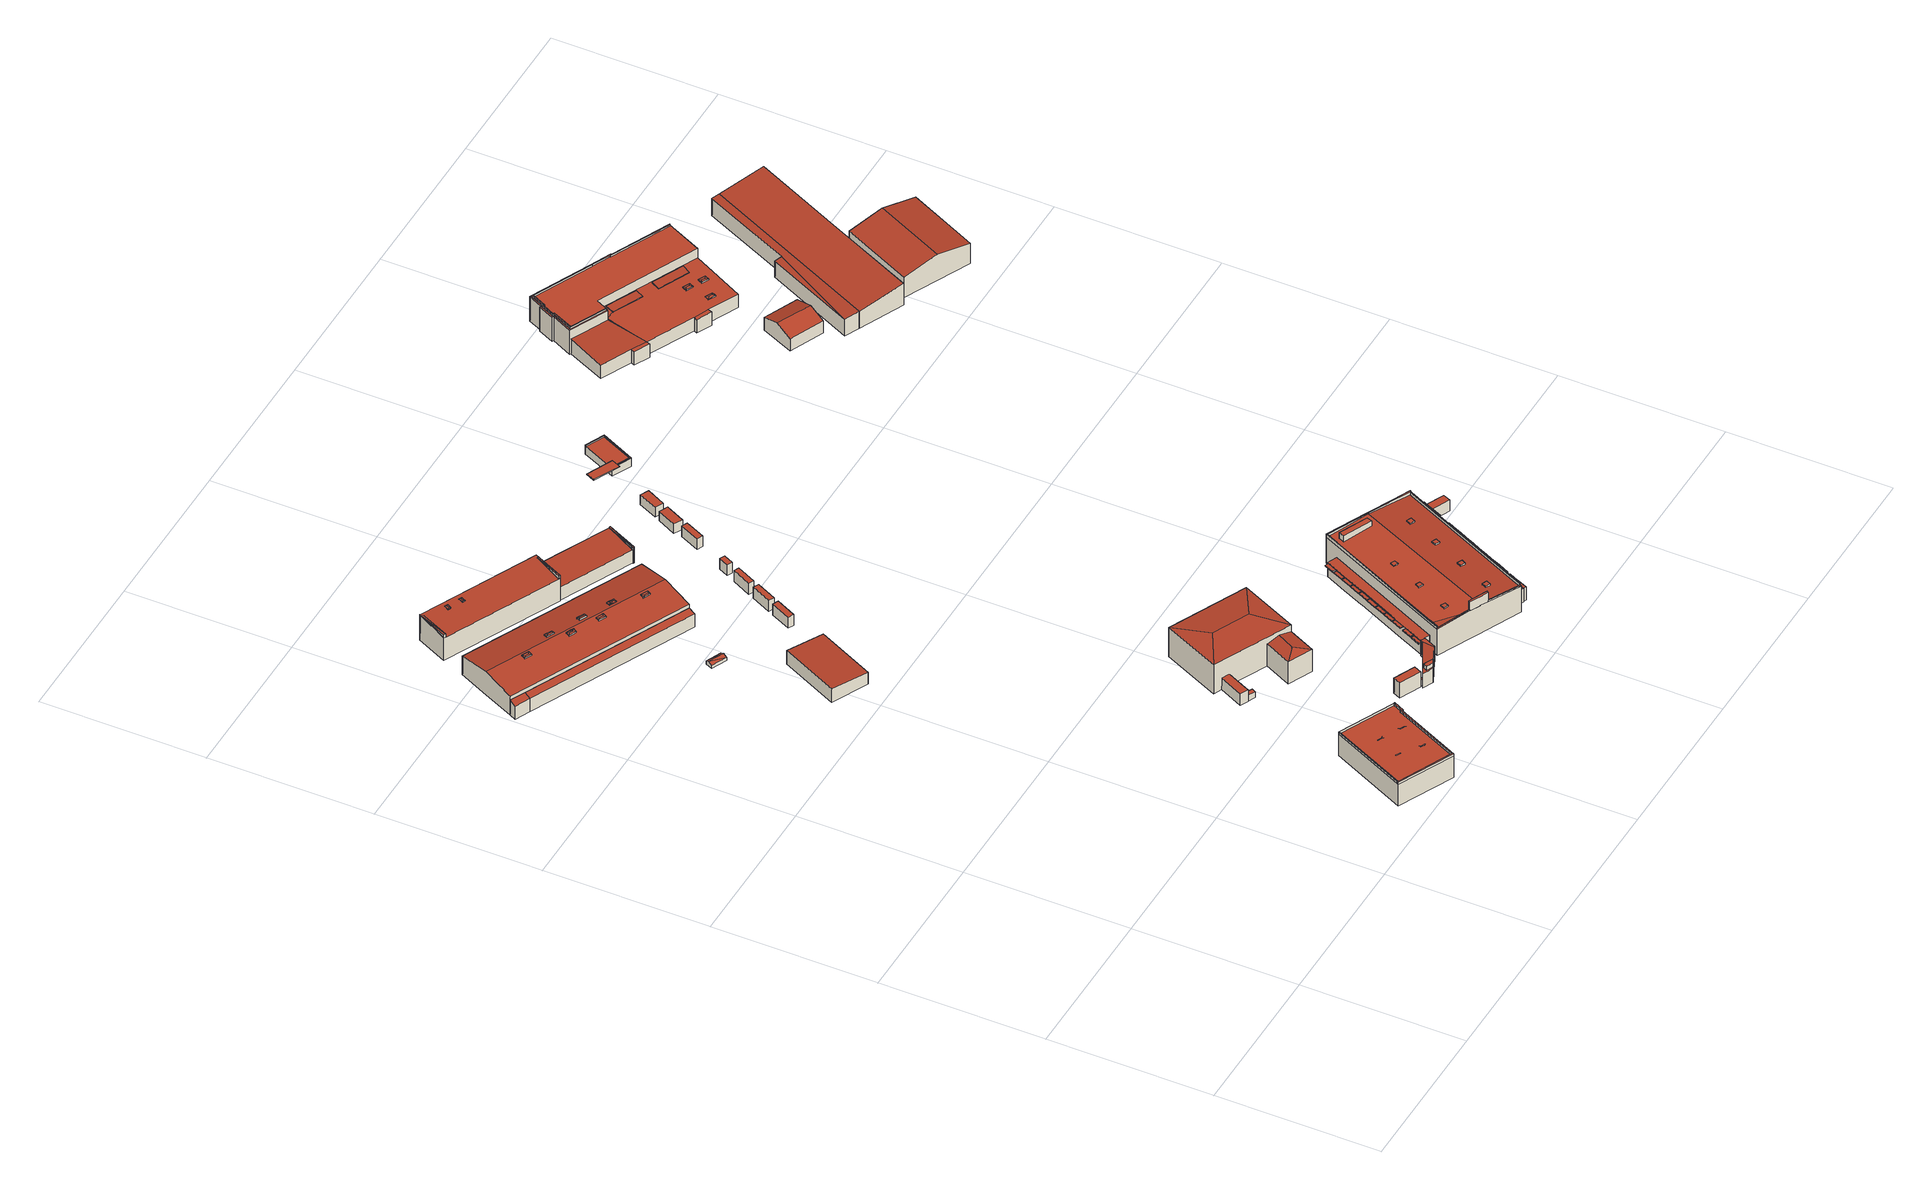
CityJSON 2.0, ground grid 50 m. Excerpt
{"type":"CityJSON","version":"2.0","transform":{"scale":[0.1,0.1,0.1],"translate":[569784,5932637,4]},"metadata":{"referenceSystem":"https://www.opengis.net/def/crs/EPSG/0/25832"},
"CityObjects":{
"building1":{"type":"Building","attributes":{"Grundfläche 2D":"485.094882","Grundhöhe NN":"5.741"},"children":["building1-1","building1-2","building1-3","building1-4"],"geometry":[{"type":"Solid","lod":"3","boundaries":[[[[0,1,2,3,4,5,6,7,8,9,10,11,12]],[[10,9,13,5,4,14]],[[15,16,17,18,19,20]],[[21,22,23,4,3]],[[5,20,19,6]],[[19,18,7,6]],[[18,17,8,7]],[[17,16,9,8]],[[24,25,11,10]],[[25,26,27,0,12,11]],[[27,28,1,0]],[[28,29,2,1]],[[29,21,3,2]],[[13,9,16,15]],[[5,13,15,20]],[[23,30,14,4]],[[30,24,10,14]],[[25,24,30,31,32]],[[33,27,26,25,32,34]],[[28,27,33,35]],[[29,28,35,36]],[[21,29,36,37]],[[30,23,22,21,37,38,31]],[[34,32,31,38,37,36,35,33]]]],"semantics":{"surfaces":[{"type":"RoofSurface"},{"type":"WallSurface"},{"type":"GroundSurface"}],"values":[[0,0,0,1,1,1,1,1,1,1,1,1,1,1,1,1,1,1,1,1,1,1,1,2]]}}]},
"building1-1":{"type":"BuildingInstallation","parents":["building1"],"geometry":[{"type":"MultiSurface","lod":"3","boundaries":[[[39,40,41]],[[42,43,44,39,41]],[[42,41,40,45]],[[45,43,42]]],"semantics":{"surfaces":[{"type":"RoofSurface"}],"values":[0,0,0,0]}}]},
"building1-2":{"type":"BuildingInstallation","parents":["building1"],"geometry":[{"type":"MultiSurface","lod":"3","boundaries":[[[46,47,48]],[[48,49,50,46]],[[49,48,47,51]],[[51,50,49]]],"semantics":{"surfaces":[{"type":"RoofSurface"}],"values":[0,0,0,0]}}]},
"building1-3":{"type":"BuildingInstallation","parents":["building1"],"geometry":[{"type":"MultiSurface","lod":"3","boundaries":[[[52,53,54]],[[53,55,54]],[[54,55,56,57,58]],[[57,59,58]],[[52,54,58,59,60,61]]],"semantics":{"surfaces":[{"type":"RoofSurface"}],"values":[0,0,0,0,0]}}]},
"building1-4":{"type":"BuildingInstallation","parents":["building1"],"geometry":[{"type":"MultiSurface","lod":"3","boundaries":[[[62,63,64]],[[64,65,66,62]],[[65,64,63,67]],[[67,66,65]]],"semantics":{"surfaces":[{"type":"RoofSurface"}],"values":[0,0,0,0]}}]},
"building2":{"type":"Building","attributes":{"Grundfläche 2D":"130.883844","Grundhöhe NN":"5.690"},"geometry":[{"type":"Solid","lod":"3","boundaries":[[[[68,69,70,71]],[[71,70,72,73]],[[68,71,74,75]],[[69,68,75,76]],[[70,69,76,77]],[[73,72,78,79]],[[71,73,79,74]],[[72,70,77,78]],[[77,76,75,74,79,78]]]],"semantics":{"surfaces":[{"type":"RoofSurface"},{"type":"WallSurface"},{"type":"GroundSurface"}],"values":[[0,0,1,1,1,1,1,1,2]]}}]},
"building3":{"type":"Building","attributes":{"Grundfläche 2D":"1249.303224","Grundhöhe NN":"5.598"},"children":["building3-1","building3-2","building3-3","building3-4","building3-5","building3-6","building3-7"],"geometry":[{"type":"Solid","lod":"3","boundaries":[[[[80,81,82,83]],[[81,84,85,82]],[[86,84,81,80,87,88]],[[85,84,86,89]],[[90,83,82,85,89,91]],[[80,83,90,87]],[[89,86,88,87,90,91]]]],"semantics":{"surfaces":[{"type":"RoofSurface"},{"type":"WallSurface"},{"type":"GroundSurface"}],"values":[[0,0,1,1,1,1,2]]}}]},
"building3-1":{"type":"BuildingInstallation","parents":["building3"],"geometry":[{"type":"MultiSurface","lod":"3","boundaries":[[[92,93,94]],[[95,94,93,96]],[[92,97,96,93]],[[95,96,97]],[[98,99,92,94]],[[99,100,97,92]],[[100,101,95,97]],[[101,98,94,95]]],"semantics":{"surfaces":[{"type":"RoofSurface"},{"type":"WallSurface"}],"values":[0,0,0,0,1,1,1,1]}}]},
"building3-2":{"type":"BuildingInstallation","parents":["building3"],"geometry":[{"type":"MultiSurface","lod":"3","boundaries":[[[102,103,104]],[[105,104,103,106]],[[102,107,106,103]],[[105,106,107]],[[108,109,102,104]],[[109,110,107,102]],[[110,111,105,107]],[[111,108,104,105]]],"semantics":{"surfaces":[{"type":"RoofSurface"},{"type":"WallSurface"}],"values":[0,0,0,0,1,1,1,1]}}]},
"building3-3":{"type":"BuildingInstallation","parents":["building3"],"geometry":[{"type":"MultiSurface","lod":"3","boundaries":[[[112,113,114]],[[115,114,113,116]],[[112,117,118,116,113]],[[115,116,118]],[[119,120,112,114]],[[120,121,122,118,117,112]],[[122,123,115,118]],[[123,119,114,115]]],"semantics":{"surfaces":[{"type":"RoofSurface"},{"type":"WallSurface"}],"values":[0,0,0,0,1,1,1,1]}}]},
"building3-4":{"type":"BuildingInstallation","parents":["building3"],"geometry":[{"type":"MultiSurface","lod":"3","boundaries":[[[124,125,126]],[[126,125,127]],[[124,128,129,130,125]],[[131,132,130,129]],[[127,130,132]],[[125,130,127]],[[133,134,124,126]],[[134,135,136,129,128,124]],[[136,137,138,132,131,129]],[[132,138,133,126,127]]],"semantics":{"surfaces":[{"type":"RoofSurface"},{"type":"WallSurface"}],"values":[0,0,0,0,0,0,1,1,1,1]}}]},
"building3-5":{"type":"BuildingInstallation","parents":["building3"],"geometry":[{"type":"MultiSurface","lod":"3","boundaries":[[[139,140,141]],[[139,142,143,140]],[[144,143,142]],[[144,141,140,143]],[[145,146,139,141]],[[146,147,142,139]],[[147,148,144,142]],[[148,145,141,144]]],"semantics":{"surfaces":[{"type":"RoofSurface"},{"type":"WallSurface"}],"values":[0,0,0,0,1,1,1,1]}}]},
"building3-6":{"type":"BuildingInstallation","parents":["building3"],"geometry":[{"type":"MultiSurface","lod":"3","boundaries":[[[149,150,151]],[[151,150,152]],[[153,150,149]],[[154,155,153]],[[153,155,150]],[[156,155,154]],[[152,155,156]],[[150,155,152]],[[157,158,149,151]],[[158,159,160,154,153,149]],[[160,161,156,154]],[[156,161,157,151,152]]],"semantics":{"surfaces":[{"type":"RoofSurface"},{"type":"WallSurface"}],"values":[0,0,0,0,0,0,0,0,1,1,1,1]}}]},
"building3-7":{"type":"BuildingInstallation","parents":["building3"],"geometry":[{"type":"MultiSurface","lod":"3","boundaries":[[[162,163,164,165]],[[162,165,166]],[[167,164,163]],[[167,166,165,164]],[[168,169,163,162]],[[169,170,167,163]],[[170,171,166,167]],[[171,168,162,166]]],"semantics":{"surfaces":[{"type":"RoofSurface"},{"type":"WallSurface"}],"values":[0,0,0,0,1,1,1,1]}}]},
"building4":{"type":"Building","attributes":{"Grundfläche 2D":"11.831342","Grundhöhe NN":"5.767"},"geometry":[{"type":"Solid","lod":"3","boundaries":[[[[172,173,174]],[[175,173,172]],[[176,174,177]],[[172,174,176]],[[177,174,173,178,179]],[[176,177,179,180]],[[175,172,176,180,181]],[[173,175,181,178]],[[179,178,181,180]]]],"semantics":{"surfaces":[{"type":"RoofSurface"},{"type":"WallSurface"},{"type":"GroundSurface"}],"values":[[0,0,0,0,1,1,1,1,2]]}}]},
"building5":{"type":"Building","attributes":{"Grundfläche 2D":"239.272717","Grundhöhe NN":"5.796"},"geometry":[{"type":"Solid","lod":"3","boundaries":[[[[182,183,184,185]],[[186,187,185,184]],[[187,188,182,185]],[[188,189,183,182]],[[189,186,184,183]],[[189,188,187,186]]]],"semantics":{"surfaces":[{"type":"RoofSurface"},{"type":"WallSurface"},{"type":"GroundSurface"}],"values":[[0,1,1,1,1,2]]}}]},
"building6":{"type":"Building","attributes":{"Grundfläche 2D":"3.269356","Grundhöhe NN":"5.434"},"geometry":[{"type":"Solid","lod":"3","boundaries":[[[[190,191,192,193]],[[194,195,193,192]],[[195,196,190,193]],[[196,197,191,190]],[[197,194,192,191]],[[197,196,195,194]]]],"semantics":{"surfaces":[{"type":"RoofSurface"},{"type":"WallSurface"},{"type":"GroundSurface"}],"values":[[0,1,1,1,1,2]]}}]},
"building7":{"type":"Building","attributes":{"Grundfläche 2D":"659.032865","Grundhöhe NN":"5.575"},"children":["building7-1","building7-2","building7-3","building7-4","building7-5"],"geometry":[{"type":"Solid","lod":"3","boundaries":[[[[198,199,200,201,202,203,204,205]],[[206,207,208]],[[209,210,211,212,206]],[[207,206,212,211]],[[213,207,211]],[[214,207,213]],[[198,205,209,215,216,199]],[[200,199,216,217]],[[203,202,201,200,217,218]],[[205,204,203,218,219,210,209]],[[209,206,208,220,215]],[[211,210,219,221]],[[213,211,221,222]],[[214,213,222,223]],[[208,207,214,223,220]],[[217,216,215,220,223,222,221,219,218]]]],"semantics":{"surfaces":[{"type":"RoofSurface"},{"type":"WallSurface"},{"type":"GroundSurface"}],"values":[[0,0,0,0,0,0,1,1,1,1,1,1,1,1,1,2]]}}]},
"building7-1":{"type":"BuildingInstallation","parents":["building7"],"geometry":[{"type":"MultiSurface","lod":"3","boundaries":[[[224,198,199]],[[224,199,225]],[[199,200,225]],[[224,225,200,201]],[[224,201,198]]],"semantics":{"surfaces":[{"type":"RoofSurface"},{"type":"WallSurface"}],"values":[0,0,1,1,1]}}]},
"building7-2":{"type":"BuildingInstallation","parents":["building7"],"geometry":[{"type":"MultiSurface","lod":"3","boundaries":[[[226,227,228,229]],[[228,227,205]],[[228,202,229]],[[226,229,202,203]],[[205,227,226,203,204]]],"semantics":{"surfaces":[{"type":"RoofSurface"},{"type":"WallSurface"}],"values":[0,0,1,1,1]}}]},
"building7-3":{"type":"BuildingInstallation","parents":["building7"],"geometry":[{"type":"MultiSurface","lod":"3","boundaries":[[[230,231,232,233,234]],[[234,233,235]],[[236,237,232,231]],[[238,235,233,232,237]],[[234,239,240,231,230]],[[240,241,242,237,236,231]],[[237,242,243,235,238]],[[243,239,234,235]]],"semantics":{"surfaces":[{"type":"RoofSurface"},{"type":"WallSurface"}],"values":[0,0,0,0,1,1,1,1]}}]},
"building7-4":{"type":"BuildingInstallation","parents":["building7"],"geometry":[{"type":"MultiSurface","lod":"3","boundaries":[[[244,245,246,247,248]],[[248,247,249]],[[250,251,246,245]],[[252,249,247,246,251]],[[248,253,254,245,244]],[[254,255,256,251,250,245]],[[256,257,258,249,252,251]],[[258,253,248,249]]],"semantics":{"surfaces":[{"type":"RoofSurface"},{"type":"WallSurface"}],"values":[0,0,0,0,1,1,1,1]}}]},
"building7-5":{"type":"BuildingInstallation","parents":["building7"],"geometry":[{"type":"MultiSurface","lod":"3","boundaries":[[[259,260,261]],[[260,259,262,263,264,265,266]],[[206,267,259,261]],[[259,267,212,262]],[[212,211,213,264,263,262]],[[213,214,265,264]],[[265,214,207,208,260,266]],[[261,260,208,206]]],"semantics":{"surfaces":[{"type":"RoofSurface"},{"type":"WallSurface"}],"values":[0,0,1,1,1,1,1,1]}}]},
"building8":{"type":"Building","attributes":{"Grundfläche 2D":"12.115191","Grundhöhe NN":"5.760"},"geometry":[{"type":"Solid","lod":"3","boundaries":[[[[268,269,270,271]],[[272,273,271,270]],[[273,274,268,271]],[[274,275,269,268]],[[275,272,270,269]],[[275,274,273,272]]]],"semantics":{"surfaces":[{"type":"RoofSurface"},{"type":"WallSurface"},{"type":"GroundSurface"}],"values":[[0,1,1,1,1,2]]}}]},
"building9":{"type":"Building","attributes":{"Grundfläche 2D":"14.559252","Grundhöhe NN":"5.598"},"geometry":[{"type":"Solid","lod":"3","boundaries":[[[[276,277,278,279]],[[280,281,279,278]],[[281,282,276,279]],[[282,283,277,276]],[[283,280,278,277]],[[283,282,281,280]]]],"semantics":{"surfaces":[{"type":"RoofSurface"},{"type":"WallSurface"},{"type":"GroundSurface"}],"values":[[0,1,1,1,1,2]]}}]},
"building10":{"type":"Building","attributes":{"Grundfläche 2D":"18.347103","Grundhöhe NN":"5.584"},"geometry":[{"type":"Solid","lod":"3","boundaries":[[[[284,285,286,287]],[[285,284,288,289]],[[286,285,289,290]],[[287,286,290,291]],[[284,287,291,288]],[[289,288,291,290]]]],"semantics":{"surfaces":[{"type":"RoofSurface"},{"type":"WallSurface"},{"type":"GroundSurface"}],"values":[[0,1,1,1,1,2]]}}]},
"building11":{"type":"Building","attributes":{"Grundfläche 2D":"12.254540","Grundhöhe NN":"5.737"},"geometry":[{"type":"Solid","lod":"3","boundaries":[[[[292,293,294,295]],[[296,297,295,294]],[[297,298,292,295]],[[298,299,293,292]],[[299,296,294,293]],[[299,298,297,296]]]],"semantics":{"surfaces":[{"type":"RoofSurface"},{"type":"WallSurface"},{"type":"GroundSurface"}],"values":[[0,1,1,1,1,2]]}}]},
"building12":{"type":"Building","attributes":{"Grundfläche 2D":"596.758706","Grundhöhe NN":"5.434"},"geometry":[{"type":"Solid","lod":"3","boundaries":[[[[300,301,302,303]],[[304,305,306,307]],[[308,304,307,309]],[[304,308,305]],[[310,311,312]],[[313,312,311,314]],[[315,316,314,311,310]],[[313,314,316]],[[301,300,317,318]],[[302,301,318,319]],[[303,302,319,320]],[[308,309,321,322]],[[305,308,322,323]],[[306,305,323,324]],[[310,312,325,326]],[[300,303,320,321,309,307,306,316,315,310,326,317]],[[316,306,324,327,313]],[[312,313,327,325]],[[321,320,319,318,317,326,325,327,324,323,322]]]],"semantics":{"surfaces":[{"type":"RoofSurface"},{"type":"WallSurface"},{"type":"GroundSurface"}],"values":[[0,0,0,0,0,0,0,0,1,1,1,1,1,1,1,1,1,1,2]]}}]},
"building13":{"type":"Building","attributes":{"Grundfläche 2D":"34.493633","Grundhöhe NN":"5.540"},"children":["building13-1"],"geometry":[{"type":"Solid","lod":"3","boundaries":[[[[328,329,330,331,332,333,334,335,336,337]],[[338,330,329,339,340,341]],[[342,343,344,345,346]],[[344,343,347,348]],[[329,328,337,336,349,350]],[[340,339,351,352]],[[346,345,353,354]],[[342,346,354,355]],[[343,342,355,347]],[[336,335,334,356,349]],[[339,329,350,351]],[[357,338,341,340,352,358]],[[330,338,357,359]],[[345,344,348,356,334,333,332,331,330,359,353]],[[359,357,358,352,351,350,349,356,348,347,355,354,353]]]],"semantics":{"surfaces":[{"type":"RoofSurface"},{"type":"WallSurface"},{"type":"GroundSurface"}],"values":[[0,0,0,1,1,1,1,1,1,1,1,1,1,1,2]]}}]},
"building13-1":{"type":"BuildingInstallation","parents":["building13"],"geometry":[{"type":"MultiSurface","lod":"3","boundaries":[[[360,361,362,363,364]],[[337,362,361,365,366]],[[363,362,337,328]],[[328,367,364,363]],[[367,368,365,361,360,364]]],"semantics":{"surfaces":[{"type":"RoofSurface"},{"type":"WallSurface"}],"values":[0,1,1,1,1]}}]},
"building14":{"type":"Building","attributes":{"Grundfläche 2D":"11.400893","Grundhöhe NN":"5.678"},"geometry":[{"type":"Solid","lod":"3","boundaries":[[[[369,370,371,372]],[[373,374,372,371]],[[374,375,369,372]],[[375,376,370,369]],[[376,373,371,370]],[[376,375,374,373]]]],"semantics":{"surfaces":[{"type":"RoofSurface"},{"type":"WallSurface"},{"type":"GroundSurface"}],"values":[[0,1,1,1,1,2]]}}]},
"building15":{"type":"Building","attributes":{"Grundfläche 2D":"5.369125","Grundhöhe NN":"5.662"},"geometry":[{"type":"Solid","lod":"3","boundaries":[[[[377,378,379,380]],[[381,382,380,379]],[[382,383,377,380]],[[383,384,378,377]],[[384,381,379,378]],[[384,383,382,381]]]],"semantics":{"surfaces":[{"type":"RoofSurface"},{"type":"WallSurface"},{"type":"GroundSurface"}],"values":[[0,1,1,1,1,2]]}}]},
"building16":{"type":"Building","attributes":{"Grundfläche 2D":"12.130392","Grundhöhe NN":"5.642"},"geometry":[{"type":"Solid","lod":"3","boundaries":[[[[385,386,387,388]],[[389,390,388,387]],[[390,391,385,388]],[[391,392,386,385]],[[392,389,387,386]],[[392,391,390,389]]]],"semantics":{"surfaces":[{"type":"RoofSurface"},{"type":"WallSurface"},{"type":"GroundSurface"}],"values":[[0,1,1,1,1,2]]}}]},
"building17":{"type":"Building","attributes":{"Grundfläche 2D":"158.223899","Grundhöhe NN":"5.545"},"geometry":[{"type":"Solid","lod":"3","boundaries":[[[[393,394,395,396]],[[397,398,399,400]],[[401,402,403,404,405,406,407,408,409,410,411,412]],[[413,414,415,416]],[[417,418,419,420]],[[421,422,423,424]],[[425,426,427,428]],[[429,430,431,432]],[[433,434,435,436]],[[437,438,439,440]],[[441,442,443,444]],[[445,446,447,448]],[[396,395,449,450]],[[393,396,450,451]],[[394,393,451,452]],[[400,399,453,454]],[[397,400,454,455]],[[398,397,455,456]],[[401,412,457,458]],[[402,401,458,459]],[[404,403,402,459,460,461,462,463,464,358,465,466,443,442,409,408,407,406,405],[419,438,406],[467,468,415,414],[469,470,447,446],[471,431,430,472],[473,474,435,434],[475,427,426,476],[398,456,453,399],[477,478,423,422],[449,395,394,452],[479,480,439,438],[418,481,482,419]],[[406,438,419]],[[409,442,465,358,352,410]],[[412,411,483,457]],[[411,410,352,483]],[[416,415,468,484]],[[413,416,484,485]],[[414,413,485,467]],[[420,419,482,486]],[[417,420,486,487]],[[418,417,487,481]],[[424,423,478,488]],[[421,424,488,489]],[[489,477,422,421]],[[428,427,475,490]],[[425,428,490,491]],[[426,425,491,476]],[[432,431,471,492]],[[429,432,492,493]],[[430,429,493,472]],[[474,494,436,435]],[[433,436,494,495]],[[434,433,495,473]],[[480,496,440,439]],[[437,440,496,497]],[[497,479,438,437]],[[466,498,444,443]],[[441,444,498,499]],[[442,441,499,465]],[[500,448,447,470]],[[445,448,500,501]],[[446,445,501,469]],[[452,451,450,449]],[[456,455,454,453]],[[352,358,464,463,462,461,460,459,458,457,483]],[[467,485,484,468]],[[481,487,486,482]],[[477,489,488,478]],[[476,491,490,475]],[[472,493,492,471]],[[473,495,494,474]],[[479,497,496,480]],[[465,499,498,466]],[[501,500,470,469]]]],"semantics":{"surfaces":[{"type":"RoofSurface"},{"type":"WallSurface"},{"type":"GroundSurface"}],"values":[[0,0,0,0,0,0,0,0,0,0,0,0,1,1,1,1,1,1,1,1,1,1,1,1,1,1,1,1,1,1,1,1,1,1,1,1,1,1,1,1,1,1,1,1,1,1,1,1,1,1,1,1,2,2,2,2,2,2,2,2,2,2,2,2]]}}]},
"building18":{"type":"Building","attributes":{"Grundfläche 2D":"18.343155","Grundhöhe NN":"5.622"},"geometry":[{"type":"Solid","lod":"3","boundaries":[[[[502,503,504,505]],[[506,507,505,504]],[[507,508,502,505]],[[508,509,503,502]],[[509,506,504,503]],[[509,508,507,506]]]],"semantics":{"surfaces":[{"type":"RoofSurface"},{"type":"WallSurface"},{"type":"GroundSurface"}],"values":[[0,1,1,1,1,2]]}}]},
"building19":{"type":"Building","attributes":{"Grundfläche 2D":"18.102852","Grundhöhe NN":"5.564"},"geometry":[{"type":"Solid","lod":"3","boundaries":[[[[510,511,512,513]],[[514,515,513,512]],[[515,516,510,513]],[[516,517,511,510]],[[517,514,512,511]],[[517,516,515,514]]]],"semantics":{"surfaces":[{"type":"RoofSurface"},{"type":"WallSurface"},{"type":"GroundSurface"}],"values":[[0,1,1,1,1,2]]}}]},
"building20":{"type":"Building","attributes":{"Grundfläche 2D":"1347.754085","Grundhöhe NN":"5.555"},"children":["building20-1","building20-2","building20-3","building20-4","building20-5","building20-6","building20-7","building20-8","building20-9","building20-10"],"geometry":[{"type":"MultiSurface","lod":"3","boundaries":[[[518,519,520]],[[521,522,523,524,525,520,519,526]],[[527,528,529,530,518]],[[519,518,530,531,532]],[[533,529,528]],[[522,534,535,523]],[[535,534,536,537,538]],[[539,537,536]],[[540,541,542,543]],[[544,545,546,547,546,548,549,550,551,552,553,554,555,556,557],[558,559,560,561,562,547]],[[554,555,554,553]],[[563,564,565,555,554,553]],[[545,544,566,567,568,569,570,571,572,573,546]],[[527,518,520,574,564,575,528]],[[575,576,533,528]],[[553,529,533,576,563]],[[551,550,549,519,532,531,530,529,553,552]],[[549,548,546,526,519]],[[572,522,521,526,546,573]],[[522,572,571,570,577,539,536,534]],[[577,578,537,539]],[[538,537,578,569,579,523,535]],[[525,524,523,579,580,574,520]],[[560,559,541,540,561]],[[559,558,542,541]],[[558,547,543,542]],[[562,561,540,543,547]],[[581,565,564,574,582,583]],[[584,585,586,587,568,567,566,544,557,556,555,565,581,588]],[[589,579,569,568,587,590]],[[574,580,579,589,582]],[[584,588,581,583,582,589,590,587,586,585]]],"semantics":{"surfaces":[{"type":"RoofSurface"},{"type":"WallSurface"},{"type":"GroundSurface"}],"values":[0,0,0,0,0,0,0,0,0,0,0,0,0,1,1,1,1,1,1,1,1,1,1,1,1,1,1,1,1,1,1,2]}}]},
"building20-1":{"type":"BuildingInstallation","parents":["building20"],"geometry":[{"type":"MultiSurface","lod":"3","boundaries":[[[591,592,593,594]],[[592,576,575,595,596,593]],[[597,554,592,591]],[[554,563,576,592]],[[564,565,595,575]],[[565,555,593,596,595]]],"semantics":{"surfaces":[{"type":"RoofSurface"},{"type":"WallSurface"}],"values":[0,0,1,1,1,1]}}]},
"building20-2":{"type":"BuildingInstallation","parents":["building20"],"geometry":[{"type":"MultiSurface","lod":"3","boundaries":[[[598,599,600,578,577]],[[568,600,599,567]],[[568,569,578,600]],[[570,601,598,577]]],"semantics":{"surfaces":[{"type":"RoofSurface"},{"type":"WallSurface"}],"values":[0,1,1,1]}}]},
"building20-3":{"type":"BuildingInstallation","parents":["building20"],"geometry":[{"type":"MultiSurface","lod":"3","boundaries":[[[602,603,604,605]],[[605,604,606,607]],[[602,605,607,608]],[[603,602,608,609]],[[604,603,609,606]]],"semantics":{"surfaces":[{"type":"RoofSurface"},{"type":"WallSurface"}],"values":[0,1,1,1,1]}}]},
"building20-4":{"type":"BuildingInstallation","parents":["building20"],"geometry":[{"type":"MultiSurface","lod":"3","boundaries":[[[610,611,612,613]],[[613,612,614,615]],[[610,613,615,616]],[[611,610,616,617]],[[612,611,617,614]]],"semantics":{"surfaces":[{"type":"RoofSurface"},{"type":"WallSurface"}],"values":[0,1,1,1,1]}}]},
"building20-5":{"type":"BuildingInstallation","parents":["building20"],"geometry":[{"type":"MultiSurface","lod":"3","boundaries":[[[618,619,620,621]],[[621,620,622,623]],[[618,621,623,624]],[[619,618,624,625]],[[620,619,625,622]]],"semantics":{"surfaces":[{"type":"RoofSurface"},{"type":"WallSurface"}],"values":[0,1,1,1,1]}}]},
"building20-6":{"type":"BuildingInstallation","parents":["building20"],"geometry":[{"type":"MultiSurface","lod":"3","boundaries":[[[626,627,628,629]],[[630,627,626,631]],[[630,632,628,627]],[[632,633,629,628]],[[633,631,626,629]]],"semantics":{"surfaces":[{"type":"RoofSurface"},{"type":"WallSurface"}],"values":[0,1,1,1,1]}}]},
"building20-7":{"type":"BuildingInstallation","parents":["building20"],"geometry":[{"type":"MultiSurface","lod":"3","boundaries":[[[634,635,636,637]],[[637,636,638,639]],[[634,637,639,640]],[[635,634,640,641]],[[636,635,641,638]]],"semantics":{"surfaces":[{"type":"RoofSurface"},{"type":"WallSurface"}],"values":[0,1,1,1,1]}}]},
"building20-8":{"type":"BuildingInstallation","parents":["building20"],"geometry":[{"type":"MultiSurface","lod":"3","boundaries":[[[642,643,644,645]],[[645,644,646,647]],[[642,645,647,648]],[[643,642,648,649]],[[644,643,649,646]]],"semantics":{"surfaces":[{"type":"RoofSurface"},{"type":"WallSurface"}],"values":[0,1,1,1,1]}}]},
"building20-9":{"type":"BuildingInstallation","parents":["building20"],"geometry":[{"type":"MultiSurface","lod":"3","boundaries":[[[650,651,652,653,654,655,656,657,658,659,660,661,662]],[[597,591,594,593,655,654,653,652,663]],[[657,656,655,593,555,556,557,544,566,567,599,660,659,658]],[[599,598,601,664,662,661,660]],[[664,545,665,651,650,662]],[[652,651,665,663]]],"semantics":{"surfaces":[{"type":"RoofSurface"},{"type":"WallSurface"}],"values":[0,1,1,1,1,1]}}]},
"building20-10":{"type":"BuildingInstallation","parents":["building20"],"geometry":[{"type":"MultiSurface","lod":"3","boundaries":[[[666,667,668,669]],[[669,668,670,671]],[[671,672,666,669]],[[667,666,672,673]],[[673,670,668,667]]],"semantics":{"surfaces":[{"type":"RoofSurface"},{"type":"WallSurface"}],"values":[0,1,1,1,1]}}]},
"building21":{"type":"Building","attributes":{"Grundfläche 2D":"98.669958","Grundhöhe NN":"5.426"},"children":["building21-1"],"geometry":[{"type":"Solid","lod":"3","boundaries":[[[[674,675,676,677,678,679]],[[680,681,682,683]],[[681,680,684,685]],[[682,681,685,686]],[[683,682,686,687]],[[680,683,687,684]],[[677,676,675,674,688,689]],[[678,677,689,690]],[[679,678,690,691]],[[674,679,691,688]],[[685,684,687,686]],[[689,688,691,690]]]],"semantics":{"surfaces":[{"type":"RoofSurface"},{"type":"WallSurface"},{"type":"GroundSurface"}],"values":[[0,0,1,1,1,1,1,1,1,1,2,2]]}}]},
"building21-1":{"type":"BuildingInstallation","parents":["building21"],"geometry":[{"type":"MultiSurface","lod":"3","boundaries":[[[692,693,694,695,696,697,698,699]],[[674,675,696,695]],[[675,700,697,696]],[[698,697,700,701]],[[701,676,699,698]],[[676,677,692,699]],[[677,678,693,692]],[[678,679,694,693]],[[679,674,695,694]]],"semantics":{"surfaces":[{"type":"RoofSurface"},{"type":"WallSurface"}],"values":[0,1,1,1,1,1,1,1,1]}}]},
"building22":{"type":"Building","attributes":{"Grundfläche 2D":"185.699760","Grundhöhe NN":"5.645"},"geometry":[{"type":"Solid","lod":"3","boundaries":[[[[702,703,704,705]],[[706,707,708,709]],[[710,711,712,713]],[[714,715,716,717]],[[718,719,720,721]],[[722,723,724,725]],[[726,727,728,729,730]],[[731,732,733,734]],[[735,736,737,738,739,740,741,742,743,744,745,746,747,748]],[[749,750,751,752]],[[753,754,755,756]],[[757,758,759,760]],[[761,762,763,764]],[[765,766,767,768]],[[702,705,769,770]],[[703,702,770,771]],[[704,703,771,772]],[[706,709,773,774]],[[707,706,774,775]],[[708,707,775,776]],[[710,713,777,778]],[[711,710,778,779]],[[712,711,779,780]],[[714,717,781,782]],[[715,714,782,783]],[[716,715,783,784]],[[718,721,785,786]],[[719,718,786,787]],[[787,788,720,719]],[[722,725,789,790]],[[723,722,790,791]],[[791,792,724,723]],[[728,727,793,794]],[[795,730,729,728,794,796]],[[726,730,795,797]],[[731,734,798,799]],[[732,731,799,800]],[[733,732,800,801]],[[745,744,802,803]],[[746,745,803,804]],[[724,736,735,725]],[[724,709,736]],[[735,767,725]],[[737,704,752]],[[739,716,756]],[[756,755,739]],[[739,755,721]],[[741,740,739,738,737,736,709,724,792,789,725,767,735,748,747,746,804,798,734,733,801,805,806,807,808,809,810,811,812,813,743,742],[721,755,814,815,756,716,739],[752,704,737],[742,727,759],[780,777,713,712],[760,759,816,817],[726,797,793,727],[818,819,768,767],[708,776,773,709],[772,769,705,704],[751,820,821,752],[784,781,717,716],[720,788,785,721]],[[759,727,742]],[[744,743,813,802]],[[821,822,749,752]],[[750,749,822,823]],[[751,750,823,820]],[[815,824,753,756]],[[754,753,824,825]],[[825,814,755,754]],[[757,760,817,826]],[[758,757,826,827]],[[827,816,759,758]],[[828,829,764,763]],[[829,830,761,764]],[[830,831,762,761]],[[831,828,763,762]],[[765,768,819,832]],[[766,765,832,833]],[[767,766,833,818]],[[771,770,769,772]],[[775,774,773,776]],[[779,778,777,780]],[[783,782,781,784]],[[787,786,785,788]],[[791,790,789,792]],[[796,794,793,797,795]],[[803,802,813,812,811,810,809,808,807,806,805,801,800,799,798,804]],[[823,822,821,820]],[[825,824,815,814]],[[827,826,817,816]],[[831,830,829,828]],[[833,832,819,818]]]],"semantics":{"surfaces":[{"type":"RoofSurface"},{"type":"WallSurface"},{"type":"GroundSurface"}],"values":[[0,0,0,0,0,0,0,0,0,0,0,0,0,0,1,1,1,1,1,1,1,1,1,1,1,1,1,1,1,1,1,1,1,1,1,1,1,1,1,1,1,1,1,1,1,1,1,1,1,1,1,1,1,1,1,1,1,1,1,1,1,1,1,1,1,1,2,2,2,2,2,2,2,2,2,2,2,2,2]]}}]},
"building23":{"type":"Building","attributes":{"Grundfläche 2D":"20.580572","Grundhöhe NN":"5.118"},"geometry":[{"type":"Solid","lod":"3","boundaries":[[[[834,835,836,837]],[[838,839,837,836]],[[839,840,834,837]],[[840,841,835,834]],[[841,838,836,835]],[[841,840,839,838]]]],"semantics":{"surfaces":[{"type":"RoofSurface"},{"type":"WallSurface"},{"type":"GroundSurface"}],"values":[[0,1,1,1,1,2]]}}]},
"building24":{"type":"Building","attributes":{"Grundfläche 2D":"1418.193228","Grundhöhe NN":"5.419"},"children":["building24-1","building24-2","building24-3"],"geometry":[{"type":"Solid","lod":"3","boundaries":[[[[842,843,844,845]],[[846,847,848,849]],[[850,851,852]],[[853,851,850]],[[854,855,856,857,858,859,860,861,852,851,862,863,864,865,866,867,868,869,870,871,872,873]],[[874,875,876,877]],[[878,879,874,877,880,881]],[[877,882,883,884,885,886,887,888,889,890,891,892,893],[894,895,896,897]],[[893,880,877]],[[882,898,899,883]],[[900,901,887,886,902,893,892]],[[903,880,893]],[[904,905,906,907,908,909,910,911,912,913,914,915,916,917,918,919,920,921,922,923,924,925,926,927,928,929,930,931,932,933,934,935,936,937,938,939,940,941,942,943,944,945,946,947,948]],[[901,900,842,845]],[[900,892,891,890,843,842]],[[890,889,844,843]],[[889,888,887,901,845,844]],[[894,897,849,848]],[[846,849,897,896]],[[896,895,847,846]],[[848,847,895,894]],[[850,852,911,910]],[[853,850,910,909]],[[851,853,909,908]],[[908,907,862,851]],[[907,906,863,862]],[[906,905,864,863]],[[905,904,865,864]],[[866,865,904,948]],[[948,947,867,866]],[[947,946,868,867]],[[869,868,946,945]],[[945,944,870,869]],[[944,943,871,870]],[[872,871,943,942]],[[942,941,873,872]],[[941,940,854,873]],[[940,939,855,854]],[[939,938,856,855]],[[938,937,917,916,857,856]],[[915,858,857,916]],[[859,858,915,914]],[[860,859,914,913]],[[861,860,913,912]],[[852,861,912,911]],[[879,878,949,950]],[[874,879,950,951]],[[875,874,951,952]],[[876,875,952,953]],[[877,876,953,954]],[[882,877,954,955]],[[898,882,955,956]],[[899,898,956,957]],[[883,899,957,958]],[[884,883,958,959]],[[885,884,959,960]],[[919,918,961,962]],[[920,919,962,963]],[[921,920,963,964]],[[922,921,964,965]],[[923,922,965,966]],[[924,923,966,967]],[[881,880,926,925,924,967,949,878]],[[926,880,903,927]],[[927,903,893,928]],[[928,893,902,929]],[[930,929,902,886,885]],[[930,885,960,968,931]],[[932,931,968,969]],[[933,932,969,970]],[[934,933,970,971]],[[935,934,971,972]],[[936,935,972,973]],[[937,936,973,974]],[[917,937,974,975]],[[918,917,975,961]],[[955,954,953,952,951,950,949,967,966,965,964,963,962,961,975,974,973,972,971,970,969,968,960,959,958,957,956]]]],"semantics":{"surfaces":[{"type":"RoofSurface"},{"type":"WallSurface"},{"type":"GroundSurface"}],"values":[[0,0,0,0,0,0,0,0,0,0,0,0,0,1,1,1,1,1,1,1,1,1,1,1,1,1,1,1,1,1,1,1,1,1,1,1,1,1,1,1,1,1,1,1,1,1,1,1,1,1,1,1,1,1,1,1,1,1,1,1,1,1,1,1,1,1,1,1,1,1,1,1,1,1,1,1,2]]}}]},
"building24-1":{"type":"BuildingInstallation","parents":["building24"],"geometry":[{"type":"MultiSurface","lod":"3","boundaries":[[[976,977,978]],[[978,977,979,980]],[[976,981,979,977]],[[980,979,981]],[[982,983,976,978]],[[983,984,981,976]],[[984,985,980,981]],[[985,982,978,980]]],"semantics":{"surfaces":[{"type":"RoofSurface"},{"type":"WallSurface"}],"values":[0,0,0,0,1,1,1,1]}}]},
"building24-2":{"type":"BuildingInstallation","parents":["building24"],"geometry":[{"type":"MultiSurface","lod":"3","boundaries":[[[986,987,988]],[[988,987,989,990]],[[991,992,989,987,986]],[[990,989,992]],[[993,994,986,988]],[[986,994,995,992,991]],[[996,990,992,995]],[[988,990,996,993]]],"semantics":{"surfaces":[{"type":"RoofSurface"},{"type":"WallSurface"}],"values":[0,0,0,0,1,1,1,1]}}]},
"building24-3":{"type":"BuildingInstallation","parents":["building24"],"geometry":[{"type":"MultiSurface","lod":"3","boundaries":[[[997,998,999]],[[1000,1001,998,997]],[[1002,1003,1001,1000]],[[1004,999,998,1001,1003]],[[1005,1006,997,999]],[[1006,1007,1000,997]],[[1007,1008,1009,1003,1002,1000]],[[1003,1009,1005,999,1004]]],"semantics":{"surfaces":[{"type":"RoofSurface"},{"type":"WallSurface"}],"values":[0,0,0,0,1,1,1,1]}}]},
"building25":{"type":"Building","attributes":{"Grundfläche 2D":"124.969030","Grundhöhe NN":"5.069"},"geometry":[{"type":"Solid","lod":"3","boundaries":[[[[1010,1011,1012,1013]],[[1014,1011,1010,1015]],[[1013,1012,1016,1017]],[[1015,1010,1013,1017,1018]],[[1014,1015,1018,1019]],[[1016,1012,1011,1014,1019]],[[1017,1016,1019,1018]]]],"semantics":{"surfaces":[{"type":"RoofSurface"},{"type":"WallSurface"},{"type":"GroundSurface"}],"values":[[0,0,1,1,1,1,2]]}}]},
"building26":{"type":"Building","attributes":{"Grundfläche 2D":"215.989483","Grundhöhe NN":"5.190"},"geometry":[{"type":"Solid","lod":"3","boundaries":[[[[1020,1021,1022,1023,1024,1025,1026]],[[1022,1021,1027]],[[1023,1028,1029,1030,1031,1026,1025,1024]],[[1031,1032,1020,1026]],[[1032,1033,1021,1020]],[[1033,1034,1027,1021]],[[1034,1035,1022,1027]],[[1035,1028,1023,1022]],[[1033,1032,1031,1030,1029,1028,1035,1034]]]],"semantics":{"surfaces":[{"type":"RoofSurface"},{"type":"WallSurface"},{"type":"GroundSurface"}],"values":[[0,0,1,1,1,1,1,1,2]]}}]},
"building27":{"type":"Building","attributes":{"Grundfläche 2D":"903.858643","Grundhöhe NN":"5.254"},"geometry":[{"type":"Solid","lod":"3","boundaries":[[[[1026,1025,1024,1023,1036,1037,1038]],[[1039,1023,1024,1025,1026,1040,1041,1042]],[[1039,1043,1036,1023]],[[1036,1043,1044,1038,1037]],[[1044,1040,1026,1038]],[[1039,1042,1041,1040,1044,1043]]]],"semantics":{"surfaces":[{"type":"RoofSurface"},{"type":"WallSurface"},{"type":"GroundSurface"}],"values":[[0,1,1,1,1,2]]}}]},
"building28":{"type":"Building","attributes":{"Grundfläche 2D":"527.593943","Grundhöhe NN":"4.970"},"geometry":[{"type":"Solid","lod":"3","boundaries":[[[[1045,1046,1047,1048]],[[1049,1046,1045,1050]],[[1048,1047,1051,1052]],[[1050,1045,1048,1052,1053]],[[1049,1050,1053,1054]],[[1051,1047,1046,1049,1054]],[[1053,1052,1051,1054]]]],"semantics":{"surfaces":[{"type":"RoofSurface"},{"type":"WallSurface"},{"type":"GroundSurface"}],"values":[[0,0,1,1,1,1,2]]}}]}
},
"vertices":[
[926,9,100],[1019,210,100],[1022,208,100],[1039,242,100],[1035,244,100],[1034,242,100],[1020,213,100],[1017,215,100],[924,15,100],[760,91,100],[758,92,100],[756,88,100],[922,11,100],[867,320,100],[866,322,100],[867,320,93],[760,91,93],[924,15,93],[1017,215,93],[1020,213,93],[1034,242,93],[1039,242,93],[1038,243,93],[1035,244,93],[758,92,93],[756,88,93],[922,11,93],[926,9,93],[1019,210,93],[1022,208,93],[866,322,93],[866,322,17],[756,88,17],[926,9,17],[922,11,17],[1019,210,17],[1022,208,17],[1039,242,17],[1035,244,17],
[889,222,93],[886,215,93],[891,218,94],[903,212,94],[908,214,93],[901,217,93],[905,207,93],
[957,190,93],[954,183,93],[959,185,94],[971,180,94],[976,182,93],[973,175,93],
[919,109,93],[916,102,93],[920,104,94],[927,97,93],[931,95,93],[934,93,93],[933,99,94],[938,100,93],[926,106,93],[922,108,93],
[856,151,93],[853,144,93],[858,147,94],[870,141,94],[875,143,93],[872,136,93],
[552,2081,63],[561,2101,69],[61,2335,69],[51,2315,63],[15,2357,69],[5,2337,63],[51,2315,17],[552,2081,17],[561,2101,17],[61,2335,17],[15,2357,17],[5,2337,17],
[561,2101,81],[605,2195,99],[59,2451,99],[15,2357,81],[649,2288,81],[103,2544,81],[649,2288,16],[561,2101,16],[605,2195,16],[103,2544,16],[15,2357,16],[59,2451,16],
[378,2278,99],[386,2280,100],[383,2288,101],[405,2278,101],[397,2275,100],[400,2267,99],[383,2288,97],[378,2278,95],[400,2267,95],[405,2278,97],
[514,2214,99],[523,2216,100],[519,2225,100],[541,2215,100],[534,2211,100],[536,2204,99],[519,2225,97],[514,2214,95],[536,2204,95],[541,2215,97],
[153,2384,99],[161,2386,100],[158,2395,101],[179,2385,101],[170,2382,100],[168,2377,99],[174,2374,99],[158,2395,97],[153,2384,95],[168,2377,95],[174,2374,95],[179,2385,97],
[288,2320,99],[295,2323,100],[293,2331,100],[309,2324,101],[304,2312,99],[310,2310,99],[306,2318,100],[312,2315,100],[315,2321,101],[293,2331,97],[288,2320,95],[304,2312,95],[310,2310,95],[312,2315,96],[315,2321,97],
[256,2370,101],[265,2373,101],[261,2381,99],[278,2360,101],[275,2368,101],[283,2370,99],[261,2381,95],[256,2370,97],[278,2360,97],[283,2370,95],
[446,2280,99],[454,2284,101],[451,2291,99],[456,2289,99],[451,2278,99],[467,2270,99],[466,2279,100],[473,2281,99],[451,2291,95],[446,2280,97],[451,2278,97],[467,2270,97],[473,2281,95],
[356,2323,102],[378,2313,102],[375,2321,101],[363,2327,101],[361,2334,99],[383,2324,99],[356,2323,97],[378,2313,97],[383,2324,95],[361,2334,95],
[474,1955,34],[432,1985,29],[428,1975,34],[478,1965,29],[469,1943,29],[423,1964,29],[432,1985,18],[423,1964,18],[469,1943,18],[478,1965,18],
[529,1795,65],[445,1618,65],[556,1566,58],[640,1742,58],[556,1566,18],[640,1742,18],[529,1795,18],[445,1618,18],
[977,626,34],[983,638,34],[960,649,34],[954,637,34],[960,649,14],[954,637,14],[977,626,14],[983,638,14],
[181,2705,106],[176,2708,106],[132,2614,94],[137,2611,94],[481,2450,94],[486,2447,94],[487,2449,95],[530,2541,106],[752,2436,70],[712,2343,63],[755,2435,70],[530,2541,70],[487,2449,62],[708,2345,62],[709,2348,63],[707,2343,62],[711,2341,62],[530,2541,16],[176,2708,16],[132,2614,16],[486,2447,16],[487,2449,16],[755,2435,16],[708,2345,16],[707,2343,16],[711,2341,16],
[137,2611,106],[132,2614,106],
[486,2447,106],[487,2449,106],[523,2538,106],[481,2450,106],
[231,2655,106],[229,2651,106],[236,2653,107],[238,2659,107],[236,2664,106],[245,2660,106],[234,2649,106],[238,2647,106],[243,2656,106],[236,2664,104],[229,2651,102],[234,2649,102],[238,2647,102],[245,2660,104],
[275,2634,106],[273,2630,106],[279,2632,107],[281,2638,107],[279,2644,106],[288,2640,106],[277,2628,106],[282,2626,106],[286,2636,106],[279,2644,104],[273,2630,103],[277,2628,103],[282,2626,103],[286,2636,104],[288,2640,104],
[710,2348,72],[755,2435,73],[752,2436,72],[709,2348,72],[708,2345,72],[707,2343,72],[711,2341,72],[712,2343,72],[710,2348,63],
[676,1849,56],[706,1910,56],[689,1917,56],[660,1857,56],[689,1917,18],[660,1857,18],[676,1849,18],[706,1910,18],
[611,2145,44],[637,2198,43],[615,2209,43],[589,2155,44],[615,2209,16],[589,2155,16],[611,2145,16],[637,2198,16],
[1146,282,69],[1211,252,69],[1222,276,69],[1157,305,69],[1146,282,16],[1211,252,16],[1222,276,16],[1157,305,16],
[714,1926,55],[743,1987,55],[727,1995,55],[698,1934,55],[727,1995,17],[698,1934,17],[714,1926,17],[743,1987,17],
[965,721,55],[930,647,55],[953,636,55],[988,710,55],[1115,586,101],[1139,539,91],[1178,622,91],[1141,639,101],[1065,573,91],[1104,656,91],[940,732,115],[1045,789,124],[1021,906,115],[1258,796,115],[1157,738,124],[1104,656,115],[1178,622,115],[965,721,14],[930,647,14],[953,636,14],[988,710,14],[1104,656,14],[1065,573,14],[1139,539,14],[1178,622,14],[1021,906,14],[940,732,14],[1258,796,14],
[1264,242,67],[1317,267,69],[1321,302,69],[1232,257,65],[1224,253,64],[1221,252,64],[1212,247,64],[1226,240,65],[1243,232,66],[1249,235,66],[1325,310,69],[1320,266,69],[1338,304,69],[1328,309,69],[1218,268,36],[1212,256,36],[1221,252,36],[1224,253,36],[1228,263,36],[1212,256,15],[1221,252,15],[1243,232,15],[1317,267,15],[1320,266,15],[1338,304,15],[1224,253,15],[1228,263,15],[1218,268,15],[1212,247,15],[1325,310,15],[1328,309,15],[1321,302,15],
[1233,254,79],[1228,244,79],[1249,235,79],[1264,242,79],[1233,256,79],[1228,244,65],[1240,239,65],[1233,256,65],[1233,254,65],
[750,2005,55],[779,2064,55],[764,2071,55],[735,2012,55],[764,2071,17],[735,2012,17],[750,2005,17],[779,2064,17],
[791,2090,55],[805,2120,55],[790,2127,55],[776,2097,55],[790,2127,17],[776,2097,17],[791,2090,17],[805,2120,17],
[852,2209,53],[880,2269,53],[864,2277,53],[835,2216,53],[864,2277,16],[835,2216,16],[852,2209,16],[880,2269,16],
[1459,614,61],[1467,610,61],[1481,640,61],[1472,644,61],[1334,346,61],[1343,342,61],[1357,372,61],[1348,376,61],[1526,663,65],[1498,676,64],[1467,610,64],[1437,545,64],[1436,542,64],[1377,415,64],[1375,412,64],[1341,338,64],[1328,309,64],[1338,304,64],[1340,309,64],[1358,301,65],[1444,581,61],[1452,577,61],[1466,607,61],[1457,611,61],[1383,451,61],[1392,447,61],[1406,477,61],[1397,481,61],[1474,648,61],[1483,644,61],[1497,674,61],[1488,678,61],[1353,386,61],[1362,382,61],[1375,412,61],[1367,416,61],[1413,516,61],[1422,512,61],[1436,542,61],[1427,546,61],[1368,419,61],[1377,415,61],[1391,445,61],[1382,449,61],[1398,484,61],[1407,480,61],[1421,510,61],[1412,514,61],[1319,313,61],[1328,309,61],[1341,338,61],[1333,343,61],[1429,549,61],[1437,545,61],[1451,575,61],[1442,579,61],[1481,640,59],[1472,644,59],[1459,614,59],[1467,610,59],[1357,372,59],[1348,376,59],[1334,346,59],[1343,342,59],[1358,301,15],[1526,663,15],[1498,676,15],[1467,610,15],[1437,545,15],[1436,542,15],[1377,415,15],[1375,412,15],[1328,309,59],[1341,338,59],[1452,577,59],[1466,607,59],[1437,545,59],[1451,575,59],[1436,542,59],[1422,512,59],[1377,415,59],[1391,445,59],[1375,412,59],[1362,382,59],[1483,644,59],[1497,674,59],[1407,480,59],[1421,510,59],[1392,447,59],[1406,477,59],[1340,309,15],[1457,611,59],[1444,581,59],[1397,481,59],[1383,451,59],[1488,678,59],[1474,648,59],[1367,416,59],[1353,386,59],[1427,546,59],[1413,516,59],[1382,449,59],[1368,419,59],[1412,514,59],[1398,484,59],[1333,343,59],[1319,313,59],[1442,579,59],[1429,549,59],
[889,2288,49],[918,2347,49],[893,2359,49],[864,2301,49],[893,2359,16],[864,2301,16],[889,2288,16],[918,2347,16],
[926,2364,49],[954,2422,49],[928,2434,49],[901,2376,49],[928,2434,16],[901,2376,16],[926,2364,16],[954,2422,16],
[1526,663,117],[1545,700,116],[1544,703,117],[1671,642,116],[1798,583,116],[1801,584,117],[1748,608,117],[1671,644,117],[1670,642,116],[1358,301,116],[1346,274,116],[1360,299,116],[1360,300,116],[1527,662,116],[1528,663,116],[1348,273,116],[1614,185,116],[1797,577,117],[1611,179,116],[1603,155,116],[1613,178,116],[1601,156,116],[1552,668,130],[1545,652,130],[1632,613,130],[1639,629,130],[1476,210,114],[1479,216,114],[1670,642,114],[1639,629,113],[1664,645,114],[1545,700,108],[1528,663,108],[1527,662,108],[1360,300,108],[1360,299,108],[1434,233,112],[1444,225,113],[1452,221,113],[1475,210,114],[1632,613,113],[1545,652,109],[1549,660,109],[1552,668,109],[1580,656,110],[1348,273,108],[1346,274,108],[1344,271,108],[1493,202,113],[1501,199,112],[1602,152,105],[1603,155,105],[1601,156,105],[1614,185,105],[1798,583,105],[1671,642,114],[1544,703,108],[1346,274,109],[1348,273,110],[1601,156,110],[1603,155,110],[1801,584,105],[1671,644,114],[1344,271,16],[1544,703,16],[1346,274,16],[1475,210,16],[1476,210,16],[1493,202,16],[1602,152,16],[1452,221,16],[1801,584,16],[1603,155,16],
[1446,228,117],[1434,233,116],[1444,225,117],[1445,227,117],[1344,271,109],[1357,265,110],[1446,228,113],
[1502,201,117],[1501,199,117],[1602,152,110],[1502,201,112],
[1534,494,114],[1521,500,114],[1515,487,114],[1528,481,114],[1515,487,111],[1528,481,111],[1534,494,111],[1521,500,111],
[1572,239,114],[1557,245,114],[1551,232,114],[1565,225,114],[1551,232,110],[1565,225,109],[1572,239,109],[1557,245,110],
[1617,336,114],[1602,343,114],[1596,329,114],[1610,323,114],[1596,329,110],[1610,323,109],[1617,336,109],[1602,343,110],
[1642,429,114],[1656,422,114],[1662,435,114],[1648,442,114],[1656,422,109],[1642,429,110],[1662,435,109],[1648,442,110],
[1443,298,114],[1430,304,114],[1424,291,114],[1437,285,114],[1424,291,111],[1437,285,111],[1443,298,111],[1430,304,111],
[1707,533,114],[1693,540,114],[1687,526,114],[1701,520,114],[1687,526,110],[1701,520,109],[1707,533,109],[1693,540,110],
[1479,216,145],[1478,216,145],[1447,230,145],[1446,228,145],[1445,227,145],[1444,225,145],[1452,221,145],[1475,210,145],[1476,210,145],[1493,202,145],[1501,199,145],[1502,201,145],[1504,204,145],[1447,230,113],[1504,204,112],[1478,216,114],
[1488,396,114],[1475,402,114],[1469,389,114],[1483,383,114],[1469,389,111],[1483,383,111],[1488,396,111],[1475,402,111],
[1046,2657,42],[1045,2654,42],[999,2554,42],[998,2552,42],[1055,2525,42],[1104,2630,42],[998,2552,69],[919,2588,69],[907,2562,69],[986,2525,69],[998,2552,67],[919,2588,67],[907,2562,67],[986,2525,67],[1046,2657,14],[998,2552,14],[1055,2525,14],[1104,2630,14],
[998,2552,45],[1055,2525,45],[1104,2630,45],[1046,2657,45],[1045,2654,45],[1100,2629,45],[1054,2529,45],[999,2554,45],[1100,2629,42],[1054,2529,42],
[1713,299,62],[1727,329,62],[1718,333,62],[1704,303,62],[1698,267,62],[1712,297,62],[1703,301,62],[1689,271,62],[1786,463,62],[1800,495,62],[1794,498,62],[1780,466,62],[1744,366,62],[1758,396,62],[1749,400,62],[1735,370,62],[1774,431,62],[1788,461,62],[1779,465,62],[1765,435,62],[1683,234,62],[1697,265,62],[1688,269,62],[1674,238,62],[1824,562,62],[1810,532,62],[1819,528,62],[1820,531,62],[1833,558,62],[1650,162,62],[1664,192,62],[1655,196,62],[1641,166,62],[1656,198,63],[1703,301,63],[1704,303,63],[1734,367,63],[1735,370,63],[1794,498,63],[1795,499,63],[1824,562,63],[1825,564,63],[1797,577,66],[1613,178,66],[1641,165,63],[1641,166,63],[1655,196,63],[1728,332,62],[1742,363,62],[1734,367,62],[1720,337,62],[1759,398,62],[1773,428,62],[1764,432,62],[1750,402,62],[1804,495,62],[1818,526,62],[1809,530,62],[1795,499,62],[1878,505,55],[1888,528,55],[1831,554,55],[1820,531,55],[1665,194,62],[1679,224,62],[1670,228,62],[1656,198,62],[1704,303,60],[1713,299,60],[1727,329,60],[1718,333,60],[1689,271,60],[1698,267,60],[1712,297,60],[1703,301,60],[1780,466,60],[1786,463,60],[1800,495,60],[1794,498,60],[1735,370,60],[1744,366,60],[1758,396,60],[1749,400,60],[1765,435,60],[1774,431,60],[1788,461,60],[1779,465,60],[1674,238,60],[1683,234,60],[1697,265,60],[1688,269,60],[1810,532,60],[1819,528,60],[1833,558,60],[1820,531,60],[1824,562,60],[1641,166,16],[1650,162,16],[1664,192,16],[1655,196,16],[1797,577,16],[1613,178,16],[1641,165,16],[1656,198,16],[1703,301,16],[1704,303,16],[1734,367,16],[1735,370,16],[1794,498,16],[1795,499,16],[1824,562,16],[1825,564,16],[1764,432,60],[1750,402,60],[1809,530,60],[1795,499,60],[1670,228,60],[1656,198,60],[1734,367,60],[1720,337,60],[1728,332,60],[1742,363,60],[1759,398,60],[1773,428,60],[1804,495,60],[1818,526,60],[1831,554,16],[1820,531,16],[1878,505,16],[1888,528,16],[1665,194,60],[1679,224,60],
[1764,642,73],[1748,608,73],[1800,585,73],[1815,618,73],[1800,585,11],[1815,618,11],[1764,642,11],[1748,608,11],
[1533,2822,68],[1625,2780,68],[1636,2805,71],[1545,2848,71],[1768,2714,68],[1780,2739,71],[1685,2783,71],[1673,2758,68],[1500,2826,103],[1394,2878,104],[1389,2877,104],[1501,2828,103],[1702,2915,104],[1639,2944,104],[1638,2943,104],[1458,3026,104],[1438,2982,104],[1434,2984,104],[1415,2942,104],[1419,2941,104],[1423,2942,104],[1419,2944,104],[1436,2980,104],[1440,2978,104],[1460,3022,104],[1640,2939,104],[1640,2940,104],[1698,2913,104],[1697,2912,104],[1879,2828,104],[1881,2830,104],[1701,2913,104],[1428,2714,61],[1423,2703,61],[1469,2681,61],[1474,2692,61],[1388,2873,67],[1334,2758,61],[1499,2821,67],[1497,2822,67],[1618,2624,61],[1664,2605,61],[1755,2562,61],[1831,2722,67],[1639,2811,67],[1620,2813,67],[1633,2807,67],[1636,2805,67],[1625,2780,66],[1608,2788,66],[1535,2822,67],[1504,2825,67],[1685,2783,67],[1780,2739,67],[1768,2714,66],[1673,2758,66],[1613,2614,61],[1659,2593,61],[1533,2822,67],[1545,2848,67],[1523,2864,67],[1501,2826,67],[1440,2978,99],[1436,2980,99],[1419,2944,99],[1423,2942,99],[1394,2878,99],[1501,2828,99],[1500,2826,99],[1389,2877,99],[1419,2941,99],[1415,2942,99],[1434,2984,99],[1438,2982,99],[1458,3026,99],[1544,2986,99],[1546,2990,99],[1457,3031,99],[1436,2987,99],[1432,2989,99],[1410,2941,99],[1415,2939,99],[1384,2875,99],[1497,2822,99],[1499,2821,99],[1501,2826,99],[1504,2825,99],[1523,2864,99],[1831,2722,99],[1884,2833,99],[1707,2915,99],[1707,2916,99],[1638,2949,99],[1637,2947,99],[1569,2979,99],[1568,2975,99],[1638,2943,99],[1639,2944,99],[1702,2915,99],[1701,2913,99],[1881,2830,99],[1879,2828,99],[1697,2912,99],[1698,2913,99],[1640,2940,99],[1640,2939,99],[1460,3022,99],[1388,2873,14],[1334,2758,14],[1428,2714,14],[1423,2703,14],[1469,2681,14],[1474,2692,14],[1618,2624,14],[1613,2614,14],[1659,2593,14],[1664,2605,14],[1755,2562,14],[1831,2722,14],[1546,2990,14],[1457,3031,14],[1436,2987,14],[1432,2989,14],[1410,2941,14],[1415,2939,14],[1384,2875,14],[1884,2833,14],[1707,2915,14],[1707,2916,14],[1638,2949,14],[1637,2947,14],[1569,2979,14],[1568,2975,14],[1544,2986,14],
[1701,2690,67],[1709,2695,68],[1708,2704,67],[1720,2690,68],[1729,2694,67],[1723,2680,67],[1708,2704,65],[1701,2690,64],[1723,2680,64],[1729,2694,65],
[1747,2667,67],[1755,2672,68],[1753,2681,67],[1765,2667,68],[1775,2671,67],[1752,2665,67],[1768,2657,67],[1753,2681,65],[1747,2667,64],[1768,2657,64],[1775,2671,65],
[1698,2622,64],[1707,2626,66],[1704,2635,64],[1720,2611,64],[1718,2621,66],[1723,2618,64],[1726,2625,64],[1710,2632,64],[1704,2635,63],[1698,2622,62],[1720,2611,62],[1723,2618,63],[1726,2625,63],
[1687,2411,72],[1791,2365,72],[1813,2416,55],[1709,2462,55],[1769,2316,53],[1665,2362,53],[1813,2416,11],[1709,2462,11],[1665,2362,11],[1769,2316,11],
[2057,2794,72],[1931,2522,72],[1784,2259,69],[1827,2239,73],[1828,2240,73],[2079,2783,74],[2079,2784,74],[1911,2532,69],[1827,2239,12],[1828,2240,12],[2079,2783,12],[2079,2784,12],[2057,2794,12],[1931,2522,12],[1911,2532,12],[1784,2259,12],
[1964,2176,89],[2090,2449,89],[2216,2721,89],[1827,2239,13],[2079,2784,13],[2079,2783,13],[1828,2240,13],[1964,2176,13],[2216,2721,13],
[2095,2142,103],[2195,2357,103],[2095,2404,81],[1995,2189,81],[2297,2309,81],[2197,2095,81],[2095,2404,10],[1995,2189,10],[2197,2095,10],[2297,2309,10]
]}
